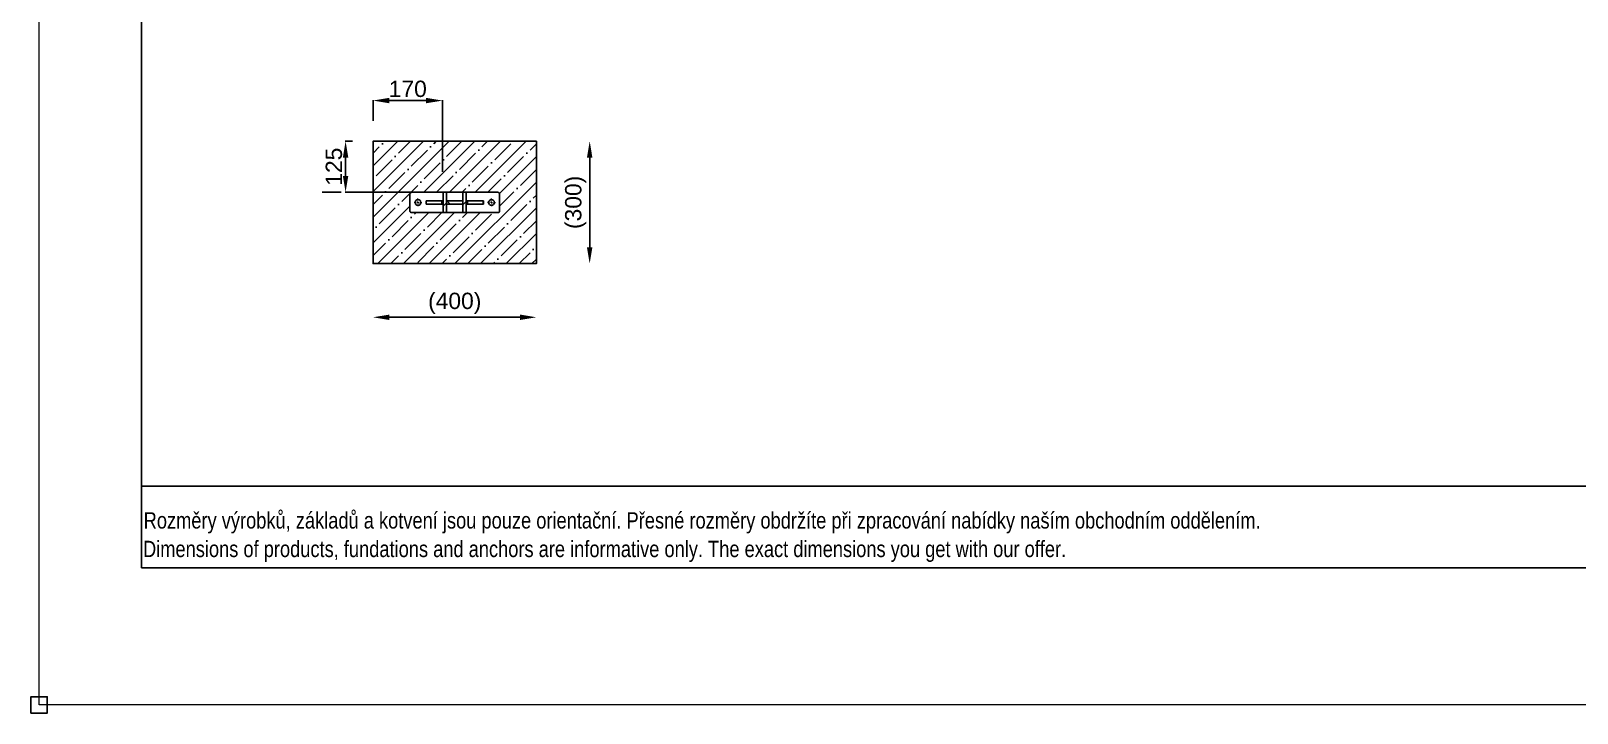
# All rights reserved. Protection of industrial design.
# Model space of a CAD drawing. Header units: millimetres. Extents: x -20 to 5721, y -20 to 4144.
# Drawn here: x -20 to 3767, y -20 to 1652 of the extents above; entities that cross this region are included whole.
import ezdxf

# ---------------------------------------------------------------- set-up
doc = ezdxf.new("R2010")
doc.units = ezdxf.units.MM
doc.linetypes.add('INCONTINUOUS', pattern=[200000.001, 200000, -0.001])
for name, color, linetype in [('KOTY', 3, 'INCONTINUOUS'), ('OBRYSOVA', 7, 'Continuous'), ('POSTAVY ATD', 8, 'Continuous'), ('TABULKA', 9, 'Continuous')]:
    doc.layers.add(name, color=color, linetype=linetype)
doc.layers.add('Nekreslit', color=6, linetype='Continuous', plot=False)
doc.styles.add('SEACAD_Arial', font='arial.ttf', dxfattribs={"width": 0.8})
doc.styles.get("Standard").update_dxf_attribs({"font": 'arial.ttf'})
doc.dimstyles.new('PROFI_CSN', dxfattribs={"dimscale": 0, "dimtxt": 3.5, "dimasz": 3, "dimexe": 1, "dimexo": 0, "dimgap": 1.5, "dimtad": 1, "dimlfac": -1, "dimdsep": 46, "dimtxsty": 'Standard', "dimcen": 0, "dimdle": 1, "dimclrd": 256, "dimclre": 256, "dimclrt": 256, "dimadec": 0, "dimazin": 0, "dimtfac": 0.6, "dimtmove": 0, "dimatfit": 1, "dimfxl": 1, "dimtolj": 1, "dimarcsym": 0})
pattern_1 = [(45, (102.9, 424.8), (-134.705, 134.705), []), (45, (147.8, 424.8), (-134.705, 134.705), []), (45, (192.7, 424.8), (-134.705, 134.705), []), (45, (237.6, 424.8), (-134.705, 134.705), [])]

# ---------------------------------------------------------------- blocks, each defined once
blk = doc.blocks.new('*D7')
at = {"layer": 'DEFPOINTS', "color": 0, "transparency": 16777216}
for p in [(817.9, 1081.3), (1217.9, 1081.3), (1217.9, 949.8)]:
    blk.add_point(p, dxfattribs=at)
at = {"layer": 'KOTY', "color": 7, "lineweight": -2, "transparency": 16777216}
blk.add_line((857.9, 949.8), (1177.9, 949.8), dxfattribs=at)
at = {"layer": 'KOTY', "color": 7, "transparency": 16777216}
for points in [[(857.9, 956.4), (857.9, 943.1), (817.9, 949.8)], [(1177.9, 956.4), (1177.9, 943.1), (1217.9, 949.8)]]:
    blk.add_solid(points, dxfattribs=at)
at = {"layer": 'KOTY', "color": 7, "lineweight": 13, "transparency": 16777216, "insert": (1017.9, 984), "char_height": 40, "attachment_point": 5}
blk.add_mtext('\\A1;(400)', dxfattribs=at)
blk = doc.blocks.new('*D8')
at = {"layer": 'DEFPOINTS', "color": 0, "transparency": 16777216}
for p in [(1217.9, 1381.3), (1348.4, 1381.3), (1217.9, 1081.3)]:
    blk.add_point(p, dxfattribs=at)
at = {"layer": 'KOTY', "color": 7, "lineweight": -2, "transparency": 16777216}
blk.add_line((1348.4, 1121.3), (1348.4, 1341.3), dxfattribs=at)
at = {"layer": 'KOTY', "color": 7, "transparency": 16777216}
for points in [[(1341.7, 1341.3), (1355, 1341.3), (1348.4, 1381.3)], [(1341.7, 1121.3), (1355, 1121.3), (1348.4, 1081.3)]]:
    blk.add_solid(points, dxfattribs=at)
at = {"layer": 'KOTY', "color": 7, "lineweight": 13, "transparency": 16777216, "insert": (1314.1, 1231.3), "char_height": 40, "attachment_point": 5, "rotation": 90}
blk.add_mtext('\\A1;(300)', dxfattribs=at)
blk = doc.blocks.new('*D9')
at = {"layer": 'DEFPOINTS', "color": 0, "transparency": 16777216}
for p in [(750.6, 1381.3), (817.9, 1381.3), (989.9, 1256.3)]:
    blk.add_point(p, dxfattribs=at)
at = {"layer": 'KOTY', "color": 7, "lineweight": -2, "transparency": 16777216}
for p, q in [((767.9, 1381.3), (749.6, 1381.3)), ((750.6, 1296.3), (750.6, 1341.3)), ((939.9, 1256.3), (749.6, 1256.3))]:
    blk.add_line(p, q, dxfattribs=at)
at = {"layer": 'KOTY', "color": 7, "transparency": 16777216}
for points in [[(743.9, 1341.3), (757.2, 1341.3), (750.6, 1381.3)], [(743.9, 1296.3), (757.2, 1296.3), (750.6, 1256.3)]]:
    blk.add_solid(points, dxfattribs=at)
at = {"layer": 'KOTY', "color": 7, "lineweight": 13, "transparency": 16777216, "insert": (722.1, 1318.8), "char_height": 40, "attachment_point": 5, "rotation": 90}
blk.add_mtext('\\A1;125', dxfattribs=at)
blk = doc.blocks.new('*D10')
at = {"layer": 'DEFPOINTS', "color": 0, "transparency": 16777216}
for p in [(817.9, 1480.8), (817.9, 1381.3), (987.9, 1256.3)]:
    blk.add_point(p, dxfattribs=at)
at = {"layer": 'KOTY', "color": 7, "lineweight": -2, "transparency": 16777216}
for p, q in [((817.9, 1431.3), (817.9, 1481.8)), ((947.9, 1480.8), (857.9, 1480.8)), ((987.9, 1306.3), (987.9, 1481.8))]:
    blk.add_line(p, q, dxfattribs=at)
at = {"layer": 'KOTY', "color": 7, "transparency": 16777216}
for points in [[(857.9, 1487.5), (857.9, 1474.2), (817.9, 1480.8)], [(947.9, 1487.5), (947.9, 1474.2), (987.9, 1480.8)]]:
    blk.add_solid(points, dxfattribs=at)
at = {"layer": 'KOTY', "color": 7, "lineweight": 13, "transparency": 16777216, "insert": (902.9, 1509.3), "char_height": 40, "attachment_point": 5}
blk.add_mtext('\\A1;170', dxfattribs=at)
blk = doc.blocks.new('SW_CENTERMARKSYMBOL_2')
at = {"color": 0, "linetype": 'Continuous', "lineweight": 18}
for p, q in [((-0.5, 0), (-0.95, 0)), ((0, 0), (-0.25, 0)), ((0, 0.5), (0, 0.95)), ((0, 0), (0, 0.25)), ((0, 0), (0, -0.25)), ((0, 0), (0.25, 0)), ((0.5, 0), (0.95, 0)), ((0, -0.5), (0, -0.95))]:
    blk.add_line(p, q, dxfattribs=at)
blk = doc.blocks.new('SW_CENTERMARKSYMBOL_3')
at = {"color": 0, "linetype": 'Continuous', "lineweight": 18}
for p, q in [((-0.5, 0), (-0.95, 0)), ((0, 0), (-0.25, 0)), ((0, 0.5), (0, 0.95)), ((0, 0), (0, 0.25)), ((0, 0), (0, -0.25)), ((0, 0), (0.25, 0)), ((0.5, 0), (0.95, 0)), ((0, -0.5), (0, -0.95))]:
    blk.add_line(p, q, dxfattribs=at)

msp = doc.modelspace()

# ---------------------------------------------------------------- hatches: boundary and pattern name
at = {"transparency": 33554508}
h = msp.add_hatch(dxfattribs=at)
h.set_pattern_fill('ANSI35', color=9, scale=7)
h.paths.add_polyline_path([(1217.9, 1381.3), (817.9, 1381.3), (817.9, 1081.3), (1217.9, 1081.3)])
h.paths.add_polyline_path([(1127.9, 1251.3), (1127.9, 1211.3, -0.414214), (1122.9, 1206.3), (1045.9, 1206.3), (1037.9, 1206.3), (997.9, 1206.3), (989.9, 1206.3), (912.9, 1206.3, -0.414214), (907.9, 1211.3), (907.9, 1251.3, -0.414214), (912.9, 1256.3), (989.9, 1256.3), (997.9, 1256.3), (1037.9, 1256.3), (1045.9, 1256.3), (1122.9, 1256.3, -0.414214)], flags=16)
h.paths.add_polyline_path([(1114.9, 1231.3, -1), (1100.9, 1231.3, -1)], flags=0)
h.paths.add_polyline_path([(1088.1, 1235.3), (1088.1, 1227.3), (1087.5, 1227.3), (1074.1, 1227.3), (1074.1, 1227.1), (1063.7, 1227.1), (1049.3, 1227.3), (1046.1, 1227.3), (1046.1, 1221.1), (1045.9, 1206.3), (1045.9, 1241.5), (1046.1, 1241.5), (1046.1, 1235.3), (1049.3, 1235.3), (1063.7, 1235.3), (1063.7, 1235.5), (1074.1, 1235.5), (1087.5, 1235.3)], flags=0)
h.paths.add_polyline_path([(1037.9, 1256.3), (1037.9, 1221.1), (1037.7, 1221.1), (1037.7, 1227.3), (998.1, 1227.3), (998.1, 1221.1), (997.9, 1206.3), (997.9, 1241.5), (998.1, 1241.5), (998.1, 1235.3), (1037.7, 1235.3), (1037.7, 1241.5)], flags=0)
h.paths.add_polyline_path([(989.9, 1256.3), (989.9, 1221.1), (989.7, 1221.1), (989.7, 1227.3), (986.5, 1227.3), (972.1, 1227.3), (972.1, 1227.1), (961.7, 1227.1), (948.3, 1227.3), (947.8, 1227.3), (947.8, 1235.3), (948.3, 1235.3), (961.7, 1235.3), (961.7, 1235.5), (972.1, 1235.5), (986.5, 1235.3), (989.7, 1235.3), (989.7, 1241.5)], flags=0)
h.paths.add_polyline_path([(934.9, 1231.3, -1), (920.9, 1231.3, -1)], flags=0)
at = {"linetype": 'Continuous', "lineweight": 18}
h = msp.add_hatch(dxfattribs=at)
h.set_pattern_fill('DIN 201 OCEL A OCELOVÁ LITINA', color=256, scale=10.000119, style=0, pattern_type=2)
h.set_pattern_definition(pattern_1)
h.paths.add_polyline_path([(989.9, 1256.3), (989.9, 1206.3), (997.9, 1206.3), (997.9, 1256.3)], flags=0)
h = msp.add_hatch(dxfattribs=at)
h.set_pattern_fill('DIN 201 OCEL A OCELOVÁ LITINA', color=256, scale=10.000119, style=0, pattern_type=2)
h.set_pattern_definition(pattern_1)
h.paths.add_polyline_path([(1045.9, 1206.3), (1045.9, 1256.3), (1037.9, 1256.3), (1037.9, 1206.3)], flags=0)
h = msp.add_hatch(dxfattribs=at)
h.set_pattern_fill('DIN 201 OCEL A OCELOVÁ LITINA', color=256, scale=10.000119, angle=90, style=0, pattern_type=2)
h.set_pattern_definition([(135, (102.9, 424.8), (-134.705, -134.705), []), (135, (102.9, 469.7), (-134.705, -134.705), []), (135, (102.9, 514.6), (-134.705, -134.705), []), (135, (102.9, 559.5), (-134.705, -134.705), [])])
h.paths.add_polyline_path([(997.9, 1227.3), (1037.9, 1227.3), (1037.9, 1235.3), (997.9, 1235.3)], flags=0)

# ---------------------------------------------------------------- linework, layer by layer
for p, q in [((693.3, 1256.3), (740.1, 1256.3)), ((907.9, 1211.3), (907.9, 1251.3)), ((912.9, 1256.3), (989.9, 1256.3)), ((989.9, 1256.3), (997.9, 1256.3)), ((989.9, 1256.3), (989.9, 1206.3)), ((997.9, 1256.3), (997.9, 1206.3)), ((997.9, 1256.3), (1037.9, 1256.3)), ((1037.9, 1206.3), (1037.9, 1256.3)), ((1045.9, 1256.3), (1037.9, 1256.3)), ((1045.9, 1206.3), (1045.9, 1256.3)), ((1045.9, 1256.3), (1122.9, 1256.3)), ((1127.9, 1251.3), (1127.9, 1211.3)), ((947.8, 1235.3), (947.8, 1227.3)), ((947.8, 1235.3), (948.3, 1235.3)), ((948.3, 1227.3), (947.8, 1227.3)), ((948.3, 1235.3), (948.3, 1227.3)), ((948.3, 1235.3), (986.5, 1235.3)), ((948.3, 1227.3), (986.5, 1227.3)), ((961.7, 1235.5), (972.1, 1235.5)), ((961.7, 1235.3), (961.7, 1235.5)), ((961.7, 1227.1), (961.7, 1227.3)), ((972.1, 1227.1), (961.7, 1227.1)), ((972.1, 1235.5), (972.1, 1235.3)), ((972.1, 1227.3), (972.1, 1227.1)), ((986.5, 1227.3), (986.5, 1235.3)), ((986.5, 1235.3), (989.9, 1235.3)), ((989.9, 1227.3), (986.5, 1227.3)), ((989.7, 1241.5), (989.9, 1241.5)), ((989.7, 1235.3), (989.7, 1241.5)), ((989.7, 1221.1), (989.7, 1227.3)), ((989.9, 1221.1), (989.7, 1221.1)), ((997.9, 1241.5), (998.1, 1241.5)), ((997.9, 1235.3), (997.9, 1227.3)), ((1037.9, 1235.3), (997.9, 1235.3)), ((1037.9, 1227.3), (997.9, 1227.3)), ((998.1, 1221.1), (997.9, 1221.1)), ((998.1, 1241.5), (998.1, 1235.3)), ((998.1, 1227.3), (998.1, 1221.1)), ((1037.7, 1235.3), (1037.7, 1241.5)), ((1037.7, 1241.5), (1037.9, 1241.5)), ((1037.7, 1221.1), (1037.7, 1227.3)), ((1037.9, 1221.1), (1037.7, 1221.1)), ((1037.9, 1227.3), (1037.9, 1235.3)), ((1045.9, 1241.5), (1046.1, 1241.5)), ((1045.9, 1235.3), (1049.3, 1235.3)), ((1049.3, 1227.3), (1045.9, 1227.3)), ((1046.1, 1221.1), (1045.9, 1221.1)), ((1046.1, 1241.5), (1046.1, 1235.3)), ((1046.1, 1227.3), (1046.1, 1221.1)), ((1049.3, 1235.3), (1049.3, 1227.3)), ((1087.5, 1235.3), (1049.3, 1235.3)), ((1087.5, 1227.3), (1049.3, 1227.3)), ((1063.7, 1235.5), (1074.1, 1235.5)), ((1063.7, 1235.3), (1063.7, 1235.5)), ((1063.7, 1227.1), (1063.7, 1227.3)), ((1074.1, 1227.1), (1063.7, 1227.1)), ((1074.1, 1235.5), (1074.1, 1235.3)), ((1074.1, 1227.3), (1074.1, 1227.1)), ((1087.5, 1227.3), (1087.5, 1235.3)), ((1087.5, 1235.3), (1088.1, 1235.3)), ((1088.1, 1227.3), (1087.5, 1227.3)), ((1088.1, 1227.3), (1088.1, 1235.3)), ((989.9, 1206.3), (912.9, 1206.3)), ((989.9, 1206.3), (997.9, 1206.3)), ((1037.9, 1206.3), (997.9, 1206.3)), ((1045.9, 1206.3), (1037.9, 1206.3)), ((1122.9, 1206.3), (1045.9, 1206.3))]:
    msp.add_line(p, q)
msp.add_lwpolyline([(1217.9, 1381.3), (817.9, 1381.3), (817.9, 1081.3), (1217.9, 1081.3), (1217.9, 1381.3)], close=True)
msp.add_lwpolyline([(1217.9, 1381.3), (817.9, 1381.3), (817.9, 1081.3), (1217.9, 1081.3), (1217.9, 1381.3)], close=True)
for centre in [(927.9, 1231.3), (1107.9, 1231.3)]:
    msp.add_circle(centre, 7)
for centre, start, end in [((912.9, 1251.3), 90, 180), ((1122.9, 1251.3), 0, 90), ((912.9, 1211.3), 180, 270), ((1122.9, 1211.3), 270, 0)]:
    msp.add_arc(centre, 5, start, end)
at = {"layer": 'Nekreslit'}
msp.add_line((250.7, 535.7), (4290.7, 535.7), dxfattribs=at)
msp.add_lwpolyline([(250.7, 335.7), (4290.7, 335.7), (4290.7, 3935.7), (250.7, 3935.7)], close=True, dxfattribs=at)
at = {"layer": 'OBRYSOVA'}
msp.add_lwpolyline([(-20, -20.1), (20, -20.1), (20, 19.9), (-20, 19.9)], close=True, dxfattribs=at)
at = {"layer": 'POSTAVY ATD', "color": 8, "lineweight": 9}
msp.add_lwpolyline([(817.9, 1381.3), (1217.9, 1381.3), (1217.9, 1081.3), (817.9, 1081.3)], close=True, dxfattribs=at)
at = {"layer": 'TABULKA', "color": 4, "lineweight": 15}
msp.add_lwpolyline([(5700.6, -0.1), (0, -0.1), (0, 4123.5), (5700.6, 4123.5)], close=True, dxfattribs=at)

# ---------------------------------------------------------------- block references
at = {"color": 7, "linetype": 'Continuous', "lineweight": 18, "true_color": 0xffffff, "xscale": 10.00011907688007, "yscale": 10.00011907688007, "zscale": 10.00011907688007}
for name, p in [('SW_CENTERMARKSYMBOL_3', (927.9, 1231.3)), ('SW_CENTERMARKSYMBOL_2', (1107.9, 1231.3))]:
    msp.add_blockref(name, p, dxfattribs=at)

# ---------------------------------------------------------------- texts
at = {"style": 'SEACAD_Arial', "width": 0.8}
for s, p in [('Rozměry výrobků, základů a kotvení jsou pouze orientační. Přesné rozměry obdržíte při zpracování nabídky naším obchodním oddělením.', (256.1, 432.1)), ('Dimensions of products, fundations and anchors are informative only. The exact dimensions you get with our offer.', (254.5, 362.2))]:
    msp.add_text(s, height=39.9982, dxfattribs=at).set_placement(p)

# ---------------------------------------------------------------- dimensions: what is measured, and where the dimension line sits
at = {"layer": 'KOTY', "lineweight": 13}
dim = msp.add_linear_dim(base=(817.9, 1480.8), p1=(987.9, 1256.3), p2=(817.9, 1381.3), dimstyle='PROFI_CSN', override={"dimscale": 1, "dimtxt": 40, "dimasz": 40, "dimexo": 50, "dimgap": 8, "dimdec": 0, "dimlfac": 1, "dimrnd": 1, "dimclrd": 7, "dimclre": 7, "dimclrt": 7, "dimtdec": 0}, dxfattribs=at)
dim.commit()
dim.dimension.update_dxf_attribs({"geometry": '*D10', "text_midpoint": (902.9, 1480.8), "dimtype": 160})
dim = msp.add_linear_dim(base=(750.6, 1381.3), p1=(989.9, 1256.3), p2=(817.9, 1381.3), angle=90, dimstyle='PROFI_CSN', override={"dimscale": 1, "dimtxt": 40, "dimasz": 40, "dimexo": 50, "dimgap": 8, "dimdec": 0, "dimlfac": 1, "dimrnd": 1, "dimclrd": 7, "dimclre": 7, "dimclrt": 7, "dimtdec": 0}, dxfattribs=at)
dim.commit()
dim.dimension.update_dxf_attribs({"geometry": '*D9', "text_midpoint": (722.1, 1318.8)})
dim = msp.add_linear_dim(base=(1348.4, 1381.3), p1=(1217.9, 1081.3), p2=(1217.9, 1381.3), angle=90, text='(<>)', dimstyle='PROFI_CSN', override={"dimscale": 1, "dimtxt": 40, "dimasz": 40, "dimgap": 8, "dimdec": 0, "dimlfac": 1, "dimrnd": 1, "dimse1": 1, "dimse2": 1, "dimclrd": 7, "dimclre": 3, "dimclrt": 7, "dimtdec": 0}, dxfattribs=at)
dim.commit()
dim.dimension.update_dxf_attribs({"geometry": '*D8', "text_midpoint": (1348.4, 1231.3), "dimtype": 160})
dim = msp.add_linear_dim(base=(1217.9, 949.8), p1=(817.9, 1081.3), p2=(1217.9, 1081.3), text='(<>)', dimstyle='PROFI_CSN', override={"dimscale": 1, "dimtxt": 40, "dimasz": 40, "dimgap": 8, "dimdec": 0, "dimlfac": 1, "dimrnd": 1, "dimse1": 1, "dimse2": 1, "dimclrd": 7, "dimclre": 3, "dimclrt": 7, "dimtdec": 0}, dxfattribs=at)
dim.commit()
dim.dimension.update_dxf_attribs({"geometry": '*D7', "text_midpoint": (1017.9, 949.8), "dimtype": 160})

doc.saveas('drawing.dxf')
